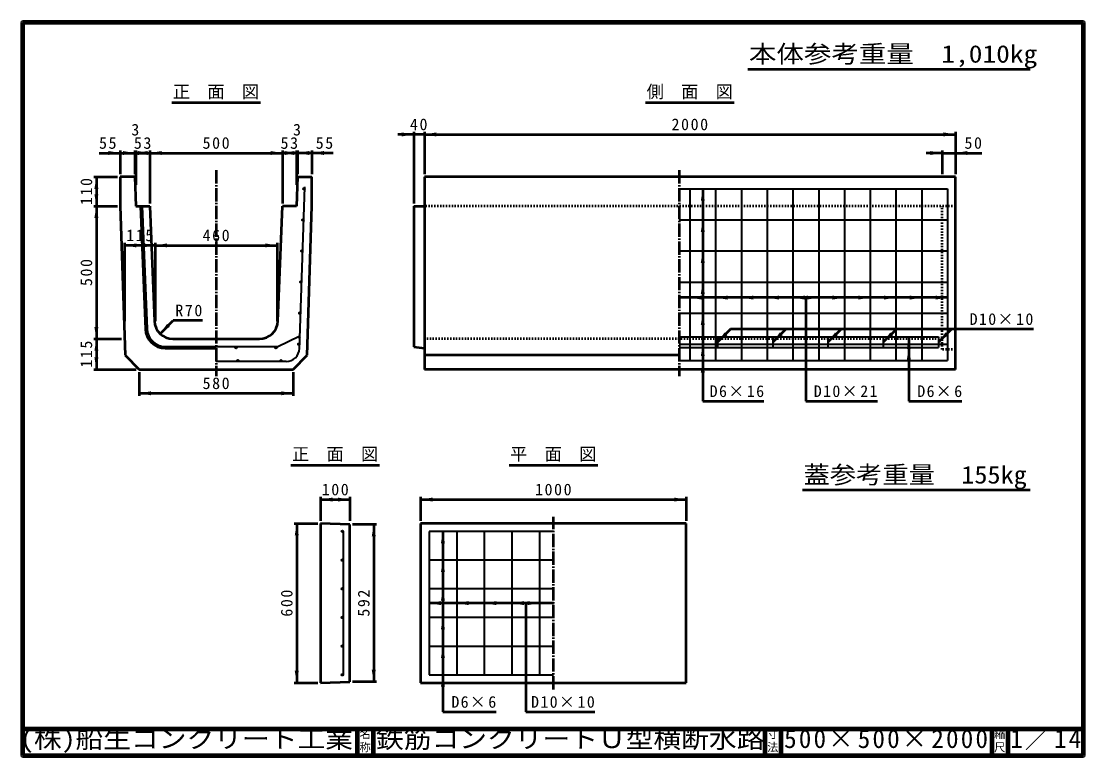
# Model space of a CAD drawing. Units: millimetres, scale not verified. Extents: x 100 to 4105, y 100 to 2870.
import ezdxf
from ezdxf.enums import TextEntityAlignment as Align

# ---------------------------------------------------------------- set-up
doc = ezdxf.new("R2010")
doc.units = ezdxf.units.MM
doc.header["$LTSCALE"] = 5
doc.linetypes.add('USER1', pattern=[13.4, 10, -1.2, 1, -1.2])
doc.linetypes.add('USER2', pattern=[2.2, 1, -1.2])
doc.layers.add('V-nasSTD', color=7, linetype='Continuous', lineweight=50)
doc.styles.add('ＭＳ ゴシック', font='')
doc.styles.get('ＭＳ ゴシック').set_extended_font_data('MS Gothic')

msp = doc.modelspace()

# ---------------------------------------------------------------- hatches: boundary and pattern name
at = {"layer": 'V-nasSTD'}
for points in [[(1533.071, 2436.289), (1578.071, 2443.789), (1533.071, 2451.289)], [(1663.071, 2451.289), (1618.071, 2443.789), (1663.071, 2436.289)], [(3573.071, 2436.289), (3618.071, 2443.789), (3573.071, 2451.289)], [(427.876, 2366.289), (472.876, 2373.789), (427.876, 2381.289)], [(482.876, 2366.289), (527.876, 2373.789), (482.876, 2381.289)], [(575.876, 2381.289), (530.876, 2373.789), (575.876, 2366.289)], [(538.876, 2366.289), (583.876, 2373.789), (538.876, 2381.289)], [(628.876, 2381.289), (583.876, 2373.789), (628.876, 2366.289)], [(1038.876, 2366.289), (1083.876, 2373.789), (1038.876, 2381.289)], [(1128.876, 2381.289), (1083.876, 2373.789), (1128.876, 2366.289)], [(1091.876, 2366.289), (1136.876, 2373.789), (1091.876, 2381.289)], [(1184.876, 2381.289), (1139.876, 2373.789), (1184.876, 2366.289)], [(1239.876, 2366.289), (1194.876, 2373.789), (1239.876, 2381.289)], [(3523.071, 2366.289), (3568.071, 2373.789), (3523.071, 2381.289)], [(3663.071, 2381.289), (3618.071, 2373.789), (3663.071, 2366.289)], [(390.376, 2238.789), (382.876, 2283.789), (375.376, 2238.789)], [(375.376, 2218.789), (382.876, 2173.789), (390.376, 2218.789)], [(1167.376, 2238.789, 1), (1161.376, 2238.789, 1)], [(2674.071, 2193.789), (2666.571, 2238.789), (2659.071, 2193.789)], [(390.376, 2128.789), (382.876, 2173.789), (375.376, 2128.789)], [(1163.547, 2121.789, 1), (1157.547, 2121.789, 1)], [(2674.071, 2076.789), (2666.571, 2121.789), (2659.071, 2076.789)], [(533.876, 2033.282), (488.876, 2025.782), (533.876, 2018.282)], [(558.876, 2018.282), (603.876, 2025.782), (558.876, 2033.282)], [(648.876, 2033.282), (603.876, 2025.782), (648.876, 2018.282)], [(1018.876, 2018.282), (1063.876, 2025.782), (1018.876, 2033.282)], [(1159.719, 2004.789, 1), (1153.719, 2004.789, 1)], [(2674.071, 1959.789), (2666.571, 2004.789), (2659.071, 1959.789)], [(1155.89, 1887.789, 1), (1149.89, 1887.789, 1)], [(2674.071, 1842.789), (2666.571, 1887.789), (2659.071, 1842.789)], [(2663.071, 1836.789), (2618.071, 1829.289), (2663.071, 1821.789)], [(2760.071, 1836.789), (2715.071, 1829.289), (2760.071, 1821.789)], [(2857.071, 1836.789), (2812.071, 1829.289), (2857.071, 1821.789)], [(2954.071, 1836.789), (2909.071, 1829.289), (2954.071, 1821.789)], [(3051.071, 1836.789), (3006.071, 1829.289), (3051.071, 1821.789)], [(3058.071, 1821.789), (3103.071, 1829.289), (3058.071, 1836.789)], [(3155.071, 1821.789), (3200.071, 1829.289), (3155.071, 1836.789)], [(3252.071, 1821.789), (3297.071, 1829.289), (3252.071, 1836.789)], [(3349.071, 1821.789), (3394.071, 1829.289), (3349.071, 1836.789)], [(3446.071, 1821.789), (3491.071, 1829.289), (3446.071, 1836.789)], [(3543.071, 1821.789), (3588.071, 1829.289), (3543.071, 1836.789)], [(1152.061, 1770.789, 1), (1146.061, 1770.789, 1)], [(2674.071, 1725.789), (2666.571, 1770.789), (2659.071, 1725.789)], [(649.15, 1730.436), (622.634, 1693.312), (659.757, 1719.829)], [(375.376, 1718.789), (382.876, 1673.789), (390.376, 1718.789)], [(1149.132, 1680.997, 1), (1143.132, 1680.997, 1)], [(2748.587, 1698.016), (2722.071, 1660.893), (2759.194, 1687.41)], [(2956.587, 1698.016), (2930.071, 1660.893), (2967.194, 1687.41)], [(3164.587, 1698.016), (3138.071, 1660.893), (3175.194, 1687.41)], [(3372.587, 1698.016), (3346.071, 1660.893), (3383.194, 1687.41)], [(3580.587, 1698.016), (3554.071, 1660.893), (3591.194, 1687.41)], [(390.376, 1628.789), (382.876, 1673.789), (375.376, 1628.789)], [(911.876, 1640.789, 1), (905.876, 1640.789, 1)], [(1061.876, 1640.789, 1), (1055.876, 1640.789, 1)], [(1148.233, 1653.789, 1), (1142.233, 1653.789, 1)], [(2674.071, 1608.789), (2666.571, 1653.789), (2659.071, 1608.789)], [(3450.071, 1635.997), (3442.571, 1680.997), (3435.071, 1635.997)], [(375.376, 1603.789), (382.876, 1558.789), (390.376, 1603.789)], [(3450.071, 1595.789), (3442.571, 1640.789), (3435.071, 1595.789)], [(918.376, 1591.789, 1), (912.376, 1591.789, 1)], [(1081.376, 1591.789, 1), (1075.376, 1591.789, 1)], [(2674.071, 1546.789), (2666.571, 1591.789), (2659.071, 1546.789)], [(588.876, 1476.289), (543.876, 1468.789), (588.876, 1461.289)], [(1078.876, 1461.289), (1123.876, 1468.789), (1078.876, 1476.289)], [(1272.462, 1076.069), (1227.462, 1068.569), (1272.462, 1061.069)], [(1292.462, 1061.069), (1337.462, 1068.569), (1292.462, 1076.069)], [(1648.862, 1076.069), (1603.862, 1068.569), (1648.862, 1061.069)], [(2558.862, 1061.069), (2603.862, 1068.569), (2558.862, 1076.069)], [(1144.962, 933.569), (1137.462, 978.569), (1129.962, 933.569)], [(1419.962, 929.569), (1427.462, 974.569), (1434.962, 929.569)], [(1309.462, 945.569, 1), (1309.462, 951.569, 1)], [(1695.362, 903.569), (1687.862, 948.569), (1680.362, 903.569)], [(1309.462, 837.569, 1), (1309.462, 843.569, 1)], [(1695.362, 795.569), (1687.862, 840.569), (1680.362, 795.569)], [(1309.462, 729.569, 1), (1309.462, 735.569, 1)], [(1695.362, 687.569), (1687.862, 732.569), (1680.362, 687.569)], [(1680.862, 686.069), (1635.862, 678.569), (1680.862, 671.069)], [(1784.862, 686.069), (1739.862, 678.569), (1784.862, 671.069)], [(1888.862, 686.069), (1843.862, 678.569), (1888.862, 671.069)], [(1992.862, 686.069), (1947.862, 678.569), (1992.862, 671.069)], [(2006.862, 671.069), (2051.862, 678.569), (2006.862, 686.069)], [(1309.462, 621.569, 1), (1309.462, 627.569, 1)], [(1695.362, 579.569), (1687.862, 624.569), (1680.362, 579.569)], [(1309.462, 513.569, 1), (1309.462, 519.569, 1)], [(1695.362, 471.569), (1687.862, 516.569), (1680.362, 471.569)], [(1129.962, 423.569), (1137.462, 378.569), (1144.962, 423.569)], [(1309.462, 405.569, 1), (1309.462, 411.569, 1)], [(1434.962, 427.569), (1427.462, 382.569), (1419.962, 427.569)], [(1695.362, 363.569), (1687.862, 408.569), (1680.362, 363.569)]]:
    msp.add_hatch(color=256, dxfattribs=at).paths.add_polyline_path(points)

# ---------------------------------------------------------------- linework, layer by layer
at = {"layer": 'V-nasSTD', "lineweight": 100}
for p, q in [((105, 2865), (105, 105)), ((4100, 2865), (105, 2865)), ((4100, 105), (4100, 2865)), ((105, 205), (4100, 205)), ((1365, 205), (1365, 105)), ((1425, 205), (1425, 105)), ((2900, 205), (2900, 105)), ((2960, 205), (2960, 105)), ((3755, 205), (3755, 105)), ((3755, 205), (3755, 105)), ((3815, 205), (3815, 105)), ((105, 105), (4100, 105))]:
    msp.add_line(p, q, dxfattribs=at)
at = {"layer": 'V-nasSTD'}
for p, q in [((2836.5, 2690), (3900, 2690)), ((666.876, 2563.789), (1000.876, 2563.789)), ((2451.071, 2563.789), (2785.071, 2563.789)), ((1578.071, 2443.789), (1518.071, 2443.789)), ((1578.071, 2453.789), (1578.071, 2183.789)), ((1618.071, 2443.789), (1578.071, 2443.789)), ((1618.071, 2453.789), (1618.071, 2293.789)), ((1618.071, 2443.789), (3618.071, 2443.789)), ((3618.071, 2453.789), (3618.071, 2293.789)), ((392.876, 2373.789), (472.876, 2373.789)), ((472.876, 2383.789), (472.876, 2293.789)), ((472.876, 2373.789), (527.876, 2373.789)), ((527.876, 2383.789), (527.876, 2293.789)), ((527.876, 2373.789), (530.876, 2373.789)), ((530.876, 2383.789), (530.876, 2253.789)), ((530.876, 2373.789), (583.876, 2373.789)), ((583.876, 2383.789), (583.876, 2183.789)), ((583.876, 2373.789), (1083.876, 2373.789)), ((1083.876, 2383.789), (1083.876, 2183.789)), ((1136.876, 2373.789), (1083.876, 2373.789)), ((1136.876, 2383.789), (1136.876, 2253.789)), ((1139.876, 2373.789), (1136.876, 2373.789)), ((1139.876, 2383.789), (1139.876, 2293.789)), ((1194.876, 2373.789), (1139.876, 2373.789)), ((1194.876, 2383.789), (1194.876, 2293.789)), ((1274.876, 2373.789), (1194.876, 2373.789)), ((3568.071, 2373.789), (3508.071, 2373.789)), ((3568.071, 2383.789), (3568.071, 2293.789)), ((3568.071, 2373.789), (3618.071, 2373.789)), ((3618.071, 2373.789), (3718.071, 2373.789)), ((372.876, 2283.789), (462.876, 2283.789)), ((382.876, 2283.789), (382.876, 2173.789)), ((472.876, 2283.789), (472.876, 2173.789)), ((527.876, 2283.789), (472.876, 2283.789)), ((527.876, 2283.789), (530.876, 2173.789)), ((1139.876, 2283.789), (1136.876, 2173.789)), ((1139.876, 2283.789), (1194.876, 2283.789)), ((1194.876, 2173.789), (1194.876, 2283.789)), ((1618.071, 2283.789), (1618.071, 1558.789)), ((3618.071, 2283.789), (1618.071, 2283.789)), ((3618.071, 1558.789), (3618.071, 2283.789)), ((2666.571, 2238.789), (2666.571, 1438.789)), ((372.876, 2173.789), (462.876, 2173.789)), ((382.876, 2173.789), (382.876, 1673.789)), ((472.876, 2173.789), (490.859, 1611.806)), ((530.876, 2173.789), (583.876, 2173.789)), ((548.876, 2173.789), (567.396, 1710.792)), ((553.876, 2173.789), (572.388, 1710.992)), ((583.876, 2173.789), (601.188, 1740.992)), ((1066.564, 1740.992), (1083.876, 2173.789)), ((1136.876, 2173.789), (1083.876, 2173.789)), ((1176.893, 1611.806), (1194.876, 2173.789)), ((1578.071, 2173.789), (1578.071, 1643.789)), ((1578.071, 2173.789), (1618.071, 2173.789)), ((488.876, 2035.782), (488.876, 1740.782)), ((603.876, 2025.782), (488.876, 2025.782)), ((603.876, 2035.782), (603.876, 1740.782)), ((603.876, 2025.782), (1063.876, 2025.782)), ((1063.876, 2035.782), (1063.876, 1740.782)), ((3588.071, 1829.289), (2578.071, 1829.289)), ((3054.571, 1829.289), (3054.571, 1438.789)), ((622.634, 1693.312), (672.131, 1742.81)), ((782.131, 1742.81), (672.131, 1742.81)), ((2771.568, 1710.391), (2722.071, 1660.893)), ((3911.568, 1710.391), (2771.568, 1710.391)), ((2979.568, 1710.391), (2930.071, 1660.893)), ((3187.568, 1710.391), (3138.071, 1660.893)), ((3395.568, 1710.391), (3346.071, 1660.893)), ((3603.568, 1710.391), (3554.071, 1660.893)), ((372.876, 1673.789), (477.876, 1673.789)), ((382.876, 1673.789), (382.876, 1558.789)), ((642.332, 1643.789), (833.876, 1643.789)), ((671.132, 1673.789), (996.62, 1673.789)), ((1578.071, 1643.789), (1618.071, 1638.789)), ((3442.571, 1680.997), (3442.571, 1438.789)), ((490.859, 1611.806), (543.876, 1558.789)), ((642.336, 1638.789), (833.876, 1638.789)), ((1123.876, 1558.789), (1176.893, 1611.806)), ((2578.071, 1611.806), (1618.071, 1611.806)), ((372.876, 1558.789), (532.876, 1558.789)), ((543.876, 1558.789), (1123.876, 1558.789)), ((543.876, 1548.789), (543.876, 1458.789)), ((1123.876, 1548.789), (1123.876, 1458.789)), ((3618.071, 1558.789), (1618.071, 1558.789)), ((543.876, 1468.789), (1123.876, 1468.789)), ((2666.571, 1438.789), (2896.571, 1438.789)), ((3054.571, 1438.789), (3324.571, 1438.789)), ((3442.571, 1438.789), (3642.571, 1438.789)), ((1115.462, 1198.569), (1449.462, 1198.569)), ((1936.862, 1198.569), (2270.862, 1198.569)), ((3042, 1105), (3900, 1105)), ((1227.462, 1078.569), (1227.462, 988.569)), ((1227.462, 1068.569), (1337.462, 1068.569)), ((1337.462, 1078.569), (1337.462, 988.569)), ((1603.862, 1078.569), (1603.862, 988.569)), ((1603.862, 1068.569), (2603.862, 1068.569)), ((2603.862, 1078.569), (2603.862, 988.569)), ((1127.462, 978.569), (1217.462, 978.569)), ((1137.462, 978.569), (1137.462, 378.569)), ((1227.462, 978.569), (1227.462, 378.569)), ((1337.462, 974.569), (1227.462, 978.569)), ((1337.462, 382.569), (1337.462, 974.569)), ((1437.462, 974.569), (1347.462, 974.569)), ((1427.462, 974.569), (1427.462, 382.569)), ((1603.862, 978.569), (1603.862, 378.569)), ((2603.862, 978.569), (1603.862, 978.569)), ((2603.862, 378.569), (2603.862, 978.569)), ((1687.862, 948.569), (1687.862, 268.569)), ((2103.862, 678.569), (1635.862, 678.569)), ((1999.862, 678.569), (1999.862, 268.569)), ((1127.462, 378.569), (1217.462, 378.569)), ((1227.462, 378.569), (1337.462, 382.569)), ((1437.462, 382.569), (1347.462, 382.569)), ((1603.862, 378.569), (2603.862, 378.569)), ((1687.862, 268.569), (1887.862, 268.569)), ((1999.862, 268.569), (2259.862, 268.569))]:
    msp.add_line(p, q, dxfattribs=at)
at = {"layer": 'V-nasSTD', "linetype": 'USER1'}
for p, q in [((833.876, 2308.789), (833.876, 1533.789)), ((2578.071, 2308.789), (2578.071, 1533.789)), ((2103.862, 353.569), (2103.862, 1003.569))]:
    msp.add_line(p, q, dxfattribs=at)
at = {"layer": 'V-nasSTD', "lineweight": 35}
for p, q in [((1147.689, 1637.19), (1167.64, 2246.864)), ((2578.071, 2238.789), (3588.071, 2238.789)), ((2618.071, 2238.789), (2618.071, 1591.789)), ((2715.071, 2238.789), (2715.071, 1591.789)), ((2812.071, 2238.789), (2812.071, 1591.789)), ((2909.071, 2238.789), (2909.071, 1591.789)), ((3006.071, 2238.789), (3006.071, 1591.789)), ((3103.071, 2238.789), (3103.071, 1591.789)), ((3200.071, 2238.789), (3200.071, 1591.789)), ((3297.071, 2238.789), (3297.071, 1591.789)), ((3394.071, 2238.789), (3394.071, 1591.789)), ((3491.071, 2238.789), (3491.071, 1591.789)), ((3588.071, 2238.789), (3588.071, 1591.789)), ((2578.071, 2121.789), (3588.071, 2121.789)), ((2578.071, 2004.789), (3588.071, 2004.789)), ((2578.071, 1887.789), (3588.071, 1887.789)), ((2578.071, 1770.789), (3588.071, 1770.789)), ((1063.876, 1643.789), (1149.282, 1685.866)), ((1063.876, 1643.789), (833.876, 1643.789)), ((2578.071, 1680.997), (3554.071, 1680.997)), ((2578.071, 1653.789), (3588.071, 1653.789)), ((2722.071, 1680.997), (2722.071, 1640.789)), ((2930.071, 1680.997), (2930.071, 1640.789)), ((3138.071, 1680.997), (3138.071, 1640.789)), ((3346.071, 1680.997), (3346.071, 1640.789)), ((3554.071, 1680.997), (3554.071, 1640.789)), ((2578.071, 1640.789), (3554.071, 1640.789)), ((1097.715, 1588.789), (833.876, 1588.789)), ((2578.071, 1591.789), (3588.071, 1591.789)), ((1312.462, 948.569), (1312.462, 408.569)), ((1635.862, 948.569), (1635.862, 408.569)), ((2103.862, 948.569), (1635.862, 948.569)), ((1739.862, 948.569), (1739.862, 408.569)), ((1843.862, 948.569), (1843.862, 408.569)), ((1947.862, 948.569), (1947.862, 408.569)), ((2051.862, 948.569), (2051.862, 408.569)), ((2103.862, 840.569), (1635.862, 840.569)), ((2103.862, 732.569), (1635.862, 732.569)), ((2103.862, 624.569), (1635.862, 624.569)), ((1635.862, 516.569), (2103.862, 516.569)), ((1635.862, 408.569), (2103.862, 408.569))]:
    msp.add_line(p, q, dxfattribs=at)
at = {"layer": 'V-nasSTD', "linetype": 'USER2'}
for p, q in [((3618.071, 2173.789), (1618.071, 2173.789)), ((3568.071, 1633.789), (3568.071, 2173.789)), ((3568.071, 1673.789), (1618.071, 1673.789)), ((3618.071, 1633.789), (3568.071, 1633.789))]:
    msp.add_line(p, q, dxfattribs=at)
at = {"layer": 'V-nasSTD', "lineweight": 13}
msp.add_lwpolyline([(100, 100), (100, 2870), (4105, 2870), (4105, 100)], close=True, dxfattribs=at)
at = {"layer": 'V-nasSTD', "lineweight": 35}
for centre in [(1164.376, 2238.789), (1160.547, 2121.789), (1156.719, 2004.789), (1152.89, 1887.789), (1149.061, 1770.789), (1146.132, 1680.997), (908.876, 1640.789), (1058.876, 1640.789), (1145.233, 1653.789), (915.376, 1591.789), (1078.376, 1591.789), (1309.462, 948.569), (1309.462, 840.569), (1309.462, 732.569), (1309.462, 624.569), (1309.462, 516.569), (1309.462, 408.569)]:
    msp.add_circle(centre, 3, dxfattribs=at)
at = {"layer": 'V-nasSTD'}
for centre, radius, start, end in [((671.132, 1743.789), 70, 182.29061, 270), ((996.62, 1743.789), 70, 270, 357.70939), ((642.336, 1713.789), 75, 182.29061, 270), ((642.332, 1713.789), 70, 182.29061, 270)]:
    msp.add_arc(centre, radius, start, end, dxfattribs=at)
at = {"layer": 'V-nasSTD', "lineweight": 35}
msp.add_arc((1097.715, 1638.789), 50, 270, 358.16716, dxfattribs=at)

# ---------------------------------------------------------------- texts
at = {"layer": 'V-nasSTD', "style": 'ＭＳ ゴシック'}
for s, height, width, p in [('本体参考重量\u30001,010kg', 65.98, 1.15, (2840.5, 2780)), ('蓋参考重量\u3000155kg', 65.98, 1.1, (3046, 1195)), ('(株)船生コンクリート工業', 69.65, 1.1, (95.36, 202.55)), ('鉄筋コンクリートＵ型横断水路', 69.65, 1.1, (1435.75, 202.47))]:
    msp.add_text(s, height=height, dxfattribs=dict(at, width=width)).set_placement(p, align=Align.TOP_LEFT)
for s, height, p in [('正\u3000面\u3000図', 47.65, (670.872, 2628.789)), ('側\u3000面\u3000図', 47.65, (2455.067, 2628.789)), ('3', 43.99, (514.376, 2483.786)), ('3', 43.99, (1123.376, 2483.786)), ('正\u3000面\u3000図', 47.65, (1119.458, 1263.569)), ('平\u3000面\u3000図', 47.65, (1940.858, 1263.569)), ('名', 30.79, (1373.982, 200.999)), ('寸', 30.79, (2908.982, 200.999)), ('縮', 30.79, (3763.982, 200.999)), ('称', 30.79, (1373.976, 151.01)), ('法', 30.79, (2908.976, 151.01)), ('尺', 30.79, (3763.976, 151.01))]:
    msp.add_text(s, height=height, dxfattribs=at).set_placement(p, align=Align.TOP_LEFT)
at = {"layer": 'V-nasSTD', "attachment_point": 1, "style": 'ＭＳ ゴシック'}
for s, insert, char_height in [('\\T1.2;40', (1563.925, 2503.789), 43.99), ('\\T1.2;2000', (2548.965, 2503.789), 43.99), ('\\T1.2;55', (392.876, 2433.684), 43.99), ('\\T1.2;53', (524.078, 2433.602), 43.99), ('\\T1.2;500', (782.889, 2433.789), 43.99), ('\\T1.2;53', (1076.432, 2433.509), 43.99), ('\\T1.2;55', (1208.876, 2433.789), 43.99), ('\\T1.2;50', (3652.071, 2433.789), 43.99), ('\\T1.2;115', (495.389, 2085.782), 43.99), ('\\T1.2;460', (782.889, 2085.782), 43.99), ('\\T1.2;R70', (680.131, 1802.81), 43.99), ('\\T1.17;D10×10', (3671.568, 1770.391), 43.99), ('\\T1.2;580', (782.889, 1528.789), 43.99), ('\\T1.17;D6×16', (2692.571, 1498.789), 43.99), ('\\T1.17;D10×21', (3084.571, 1498.789), 43.99), ('\\T1.16;D6×6', (3474.571, 1498.789), 43.99), ('\\T1.2;100', (1231.475, 1128.569), 43.99), ('\\T1.2;1000', (2034.756, 1128.569), 43.99), ('\\T1.16;D6×6', (1719.862, 328.569), 43.99), ('\\T1.17;D10×10', (2019.862, 328.569), 43.99), ('\\T1.17;500×500×2000', (2972.75, 202.47), 69.65), ('\\T1.16;1／14', (3824.5, 202.582), 69.65)]:
    msp.add_mtext(s, dxfattribs=dict(at, insert=insert, char_height=char_height))
at = {"layer": 'V-nasSTD', "char_height": 43.99, "attachment_point": 1, "rotation": 90, "style": 'ＭＳ ゴシック'}
for s, insert in [('\\T1.2;110', (322.876, 2177.802)), ('\\T1.2;500', (322.876, 1872.802)), ('\\T1.2;115', (322.876, 1565.302)), ('\\T1.2;600', (1077.462, 627.582)), ('\\T1.2;592', (1367.462, 627.582))]:
    msp.add_mtext(s, dxfattribs=dict(at, insert=insert))

doc.saveas('drawing.dxf')
